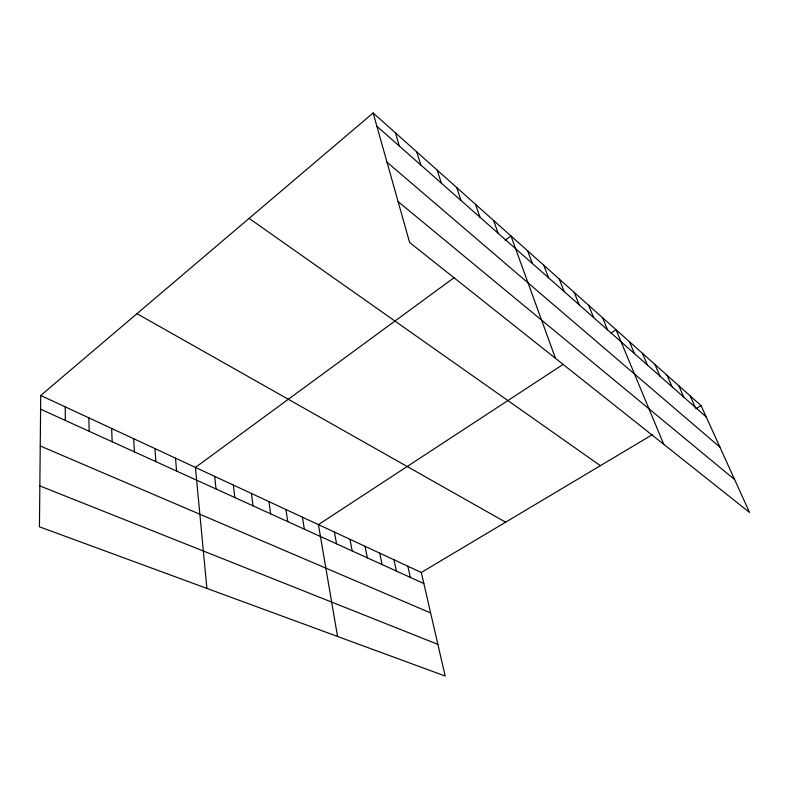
<?xml version="1.0" encoding="UTF-8"?>
<svg xmlns="http://www.w3.org/2000/svg" width="789" height="789" viewBox="0 0 789 789"><rect width="100%" height="100%" fill="white"/><g stroke="black" fill="none" stroke-linecap="round" stroke-linejoin="round"><path stroke-width="1.18" d="M40.732 395.476L39.45 526.815L445.174 676.045L421.306 572.479L40.732 395.476L373.148 112.955L701.066 405.615L749.55 512.456L409.609 242.489L373.148 112.955M454.247 277.56L195.425 467.423L206.896 588.407M505.138 240.231L510.966 235.95L555.476 358.324M563.218 364.34L318.421 524.626L337.544 636.457M610.933 333.096L616.051 329.743L663.756 444.315M421.306 572.479L652.631 434.502M695.849 408.732L701.066 405.615M39.844 485.916L437.875 644.366M40.239 445.982L430.626 612.935M40.594 409.195L423.851 583.544M136.98 313.677L505.621 522.19M249.107 218.375L600.37 465.678M398.1 201.599L734.618 479.554M387.004 162.159L719.903 447.116M376.895 126.24L706.204 416.937M690.079 395.802L695.208 407.232M678.727 385.683L683.856 397.212M667.011 375.229L672.12 386.857M654.909 364.419L659.999 376.156M642.394 353.255L647.463 365.09M629.454 341.696L634.494 353.64M602.599 317.73L607.579 329.881M588.663 305.304L593.604 317.543M574.234 292.423L579.126 304.761M559.283 279.079L564.125 291.516M543.779 265.232L548.552 277.777M527.683 250.872L532.388 263.506M493.598 220.447L498.145 233.278M475.53 204.331L479.978 217.241M456.732 187.545L461.062 200.544M437.145 170.059L441.347 183.147M416.72 151.833L420.793 165M395.407 132.818L399.323 146.044M407.824 566.206L410.319 577.39M393.967 559.766L396.394 571.058M379.726 553.138L382.083 564.539M365.06 546.323L367.349 557.843M349.971 539.301L352.18 550.939M334.428 532.072L336.548 543.828M302.424 517.189L304.357 529.182M285.934 509.516L287.768 521.637M268.941 501.617L270.666 513.856M251.415 493.47L253.032 505.838M233.347 485.057L234.826 497.553M214.687 476.388L216.038 489.012M175.523 458.172L176.578 471.053M154.95 448.606L155.847 461.624M133.676 438.704L134.386 451.86M111.653 428.466L112.176 441.761M88.851 417.854L89.177 431.297M65.221 406.868L65.329 420.448"/></g></svg>
